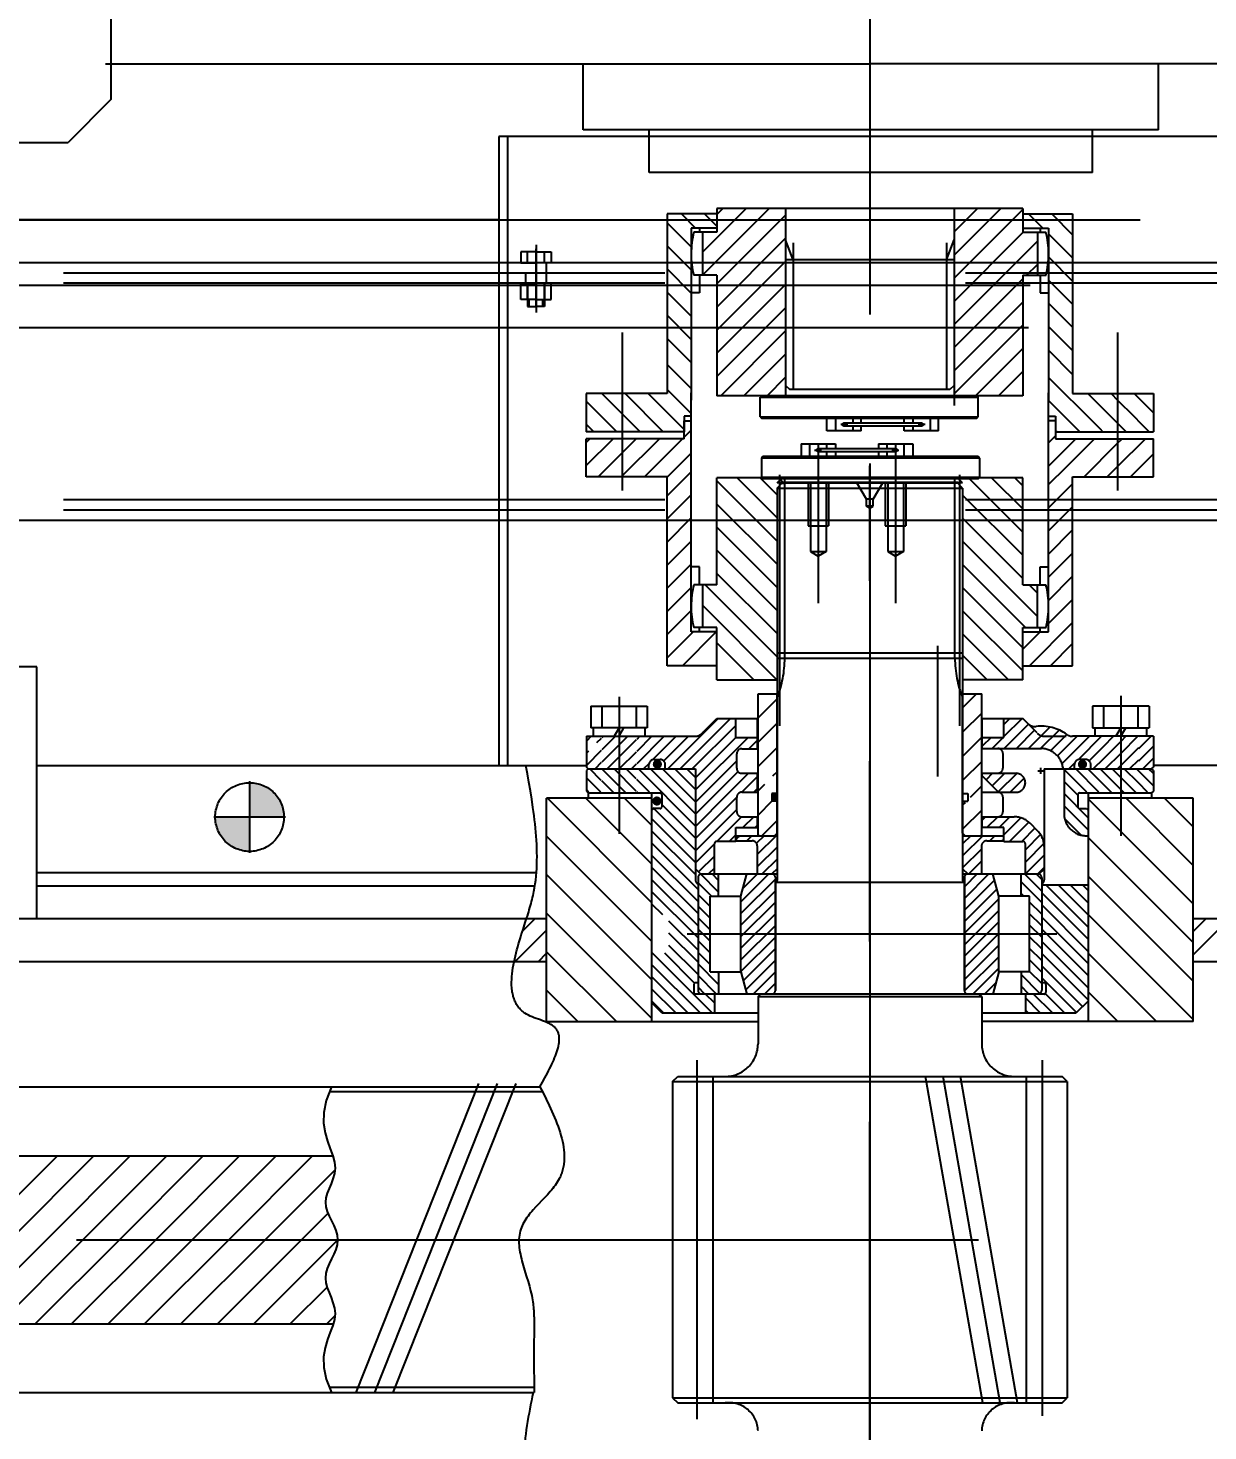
# Model space of a CAD drawing. Header units: millimetres. Extents: x 0 to 29400, y -802 to 20790.
# Drawn here: x 14439 to 15125, y 13450 to 14267 of the extents above; entities that cross this region are included whole.
import ezdxf

# ---------------------------------------------------------------- set-up
doc = ezdxf.new("R2010")
doc.units = ezdxf.units.MM
doc.header["$LTSCALE"] = 700
for name, pattern in [('F', [0.75, 0.5, -0.25]), ('G', [2, 1.25, -0.25, 0.25, -0.25]), ('K', [2.5, 1.25, -0.25, 0.25, -0.25, 0.25, -0.25])]:
    doc.linetypes.add(name, pattern=pattern)
for name, color, linetype in [('01', 7, 'Continuous'), ('02', 1, 'Continuous'), ('04', 2, 'F'), ('05', 4, 'G'), ('07', 6, 'K'), ('08', 1, 'Continuous'), ('11', 3, 'Continuous')]:
    doc.layers.add(name, color=color, linetype=linetype)
doc.styles.get("Standard").update_dxf_attribs({"font": 'isocp', "width": 0.707, "bigfont": 'intecad.shx'})
doc.dimstyles.new('INTE', dxfattribs={"dimscale": 70, "dimtxt": 3.5, "dimasz": 3, "dimexe": 3, "dimexo": 0, "dimgap": 1, "dimtad": 1, "dimdec": 0, "dimdsep": 46, "dimtxsty": 'Standard', "dimcen": 0, "dimclrd": 1, "dimclre": 1, "dimclrt": 3, "dimadec": 0, "dimazin": 0, "dimtfac": 1, "dimtdec": 0, "dimtmove": 0, "dimatfit": 0, "dimfxl": 1, "dimarcsym": 0})

# ---------------------------------------------------------------- blocks, each defined once
blk = doc.blocks.new('WERWER')
at = {"layer": '07', "color": 6, "linetype": 'K'}
for p, q in [((45899.5, 27876.14), (45899.5, 26409.14)), ((45899.5, 26409.14), (45874.5, 26384.14)), ((45708.5, 26384.14), (45874.5, 26384.14))]:
    blk.add_line(p, q, dxfattribs=at)
blk = doc.blocks.new('werwerwer')
at = {"layer": '07', "color": 6, "linetype": 'K'}
for p, q in [((9497.47, 11711.87), (17834.46, 11711.87)), ((9433.47, 11673.87), (18336.47, 11673.87)), ((17307.46, 11648.88), (10678.47, 11648.88)), ((15465.17, 11569.97), (15465.17, 10314.87)), ((15504.47, 11463.87), (15504.47, 11387.87))]:
    blk.add_line(p, q, dxfattribs=at)
at = {"layer": '07'}
blk.add_blockref('WERWER', (-30876.03, -14627.29), dxfattribs=at)
blk = doc.blocks.new('w34')
at = {"layer": '07', "linetype": 'K', "ltscale": 0.6}
for points in [[(13116.12, 36077.71, -1), (13116.12, 36072.33, -1)], [(13363.54, 36077.63, -1), (13363.54, 36072.25, -1)], [(13115.83, 36056.27, -1), (13115.83, 36050.88, -1)], [(13185.78, 36053.42), (13185.78, 36057.92), (13182.78, 36057.92), (13182.78, 36053.42)]]:
    blk.add_hatch(color=6, dxfattribs=at).paths.add_polyline_path(points)
h = blk.add_hatch(color=6, dxfattribs=at)
h.paths.add_polyline_path([(12898.8, 36044.27), (12878.8, 36044.27), (12878.8, 36064.27, -0.414214)])
h.paths.add_polyline_path([(12878.8, 36024.27, -0.414214), (12858.8, 36044.27), (12878.8, 36044.27)])
at = {"layer": '07', "color": 6, "linetype": 'K', "ltscale": 0.6}
for p, q in [((13239.8, 38121.83), (13239.8, 36314.86)), ((12794.95, 36482.55), (13239.8, 36482.55)), ((13072.97, 36444.19), (13072.97, 36482.55)), ((13684.66, 36482.55), (13239.8, 36482.55)), ((13407.8, 36444.19), (13407.8, 36482.55)), ((13023.8, 36440.27), (13023.8, 36074.27)), ((13455.8, 36440.27), (13023.8, 36440.27)), ((13028.8, 36440.27), (13028.8, 36074.27)), ((13407.8, 36444.19), (13072.97, 36444.19)), ((13111.33, 36419.37), (13111.33, 36444.19)), ((13369.44, 36419.37), (13369.44, 36444.19)), ((13369.44, 36419.37), (13111.33, 36419.37)), ((13142.29, 36373), (13167.75, 36398.46)), ((13142.38, 36359.62), (13181.22, 36398.46)), ((13150.78, 36398.46), (13150.78, 36384.58)), ((13150.78, 36394.96), (13154.28, 36398.46)), ((13239.8, 36398.46), (13150.78, 36398.46)), ((13190.78, 36398.46), (13190.78, 36289.46)), ((13328.78, 36398.46), (13239.8, 36398.46)), ((13288.78, 36371.32), (13315.93, 36398.46)), ((13288.78, 36384.79), (13302.46, 36398.46)), ((13288.78, 36398.26), (13288.99, 36398.46)), ((13288.78, 36398.46), (13288.78, 36283.84)), ((13288.78, 36357.85), (13328.78, 36397.85)), ((13328.78, 36398.46), (13328.78, 36384.58)), ((13023.8, 36391.87), (12573.3, 36391.87)), ((13150.78, 36395.31), (13121.78, 36395.31)), ((13121.78, 36395.31), (13121.78, 36290.68)), ((13121.78, 36390.16), (13135.78, 36376.16)), ((13130.1, 36395.31), (13138.39, 36387.02)), ((13143.57, 36395.31), (13150.78, 36388.1)), ((13150.78, 36354.55), (13190.78, 36394.55)), ((13328.78, 36395.31), (13357.78, 36395.31)), ((13332.15, 36395.31), (13340.45, 36387.02)), ((13345.62, 36395.31), (13357.78, 36383.15)), ((13357.78, 36395.31), (13357.78, 36290.69)), ((13150.78, 36387.02), (13135.78, 36387.02)), ((13135.78, 36387.02), (13135.78, 36286.82)), ((13150.78, 36384.58), (13137.37, 36384.58)), ((13140.56, 36387.02), (13140.56, 36384.58)), ((13142.29, 36384.58), (13142.29, 36359.62)), ((13288.78, 36344.38), (13328.98, 36384.58)), ((13328.78, 36387.02), (13343.78, 36387.02)), ((13328.78, 36384.58), (13342.2, 36384.58)), ((13337.28, 36384.58), (13337.28, 36359.62)), ((13339, 36387.02), (13339, 36384.58)), ((13343.78, 36387.02), (13343.78, 36285.47)), ((13343.78, 36383.68), (13357.78, 36369.68)), ((13121.78, 36376.69), (13135.78, 36362.69)), ((13150.78, 36341.08), (13190.78, 36381.08)), ((13195.2, 36368.46), (13190.78, 36380.24)), ((13195.2, 36378.46), (13195.2, 36293)), ((13284.37, 36368.46), (13288.78, 36380.24)), ((13284.37, 36378.46), (13284.37, 36293)), ((13288.78, 36330.91), (13337.28, 36379.4)), ((13023.8, 36366.87), (12611.3, 36366.87)), ((13150.78, 36327.61), (13190.78, 36367.61)), ((13288.78, 36368.46), (13190.78, 36368.46)), ((13330.97, 36359.62), (13337.28, 36365.93)), ((13343.78, 36370.21), (13357.78, 36356.21)), ((13121.78, 36363.22), (13135.78, 36349.22)), ((13150.78, 36359.62), (13137.25, 36359.62)), ((13140.56, 36359.62), (13140.56, 36349.31)), ((13150.78, 36359.62), (13150.78, 36289.46)), ((13288.78, 36317.44), (13328.78, 36357.44)), ((13328.78, 36359.62), (13342.31, 36359.62)), ((13328.78, 36359.62), (13328.78, 36289.46)), ((13339, 36359.62), (13339, 36349.31)), ((13121.78, 36349.75), (13135.78, 36335.75)), ((13140.56, 36349.31), (13135.78, 36349.31)), ((13150.78, 36314.14), (13190.78, 36354.14)), ((13339, 36349.31), (13343.78, 36349.31)), ((13343.78, 36356.74), (13357.78, 36342.74)), ((13150.78, 36300.67), (13190.78, 36340.67)), ((13288.78, 36303.97), (13328.78, 36343.97)), ((13343.78, 36343.27), (13357.78, 36329.27)), ((13121.78, 36336.28), (13135.78, 36322.28)), ((13095.58, 36326.32), (13095.58, 36234.3)), ((13153.05, 36289.46), (13190.78, 36327.2)), ((13288.78, 36290.5), (13328.78, 36330.5)), ((13343.78, 36329.8), (13357.78, 36315.8)), ((13383.99, 36326.32), (13383.99, 36234.3)), ((13121.78, 36322.81), (13135.78, 36308.81)), ((13301.22, 36289.46), (13328.78, 36317.03)), ((13166.52, 36289.46), (13190.78, 36313.73)), ((13343.78, 36315.91), (13357.78, 36301.91)), ((13121.78, 36307.61), (13135.78, 36293.61)), ((13179.99, 36289.46), (13190.78, 36300.26)), ((13314.69, 36289.46), (13328.78, 36303.56)), ((13343.78, 36300.15), (13370.65, 36273.28)), ((13121.78, 36293.15), (13135.78, 36279.15)), ((13190.78, 36295.5), (13193.28, 36293)), ((13286.28, 36293), (13193.28, 36293)), ((13288.78, 36295.5), (13286.28, 36293)), ((13074.66, 36290.68), (13074.66, 36268.48)), ((13121.78, 36290.68), (13074.66, 36290.68)), ((13074.66, 36286.39), (13092.57, 36268.48)), ((13083.84, 36290.68), (13095.58, 36278.95)), ((13097.31, 36290.68), (13119.52, 36268.48)), ((13110.78, 36290.68), (13131.69, 36269.78)), ((13135.78, 36152.1), (13135.78, 36291.07)), ((13328.78, 36289.46), (13150.78, 36289.46)), ((13176.7, 36289.46), (13175.9, 36288.66)), ((13175.9, 36277.26), (13175.9, 36288.66)), ((13175.9, 36288.66), (13302.9, 36288.66)), ((13176.7, 36289.46), (13302.1, 36289.46)), ((13302.1, 36289.46), (13302.9, 36288.66)), ((13302.9, 36277.26), (13302.9, 36288.66)), ((13328.16, 36289.46), (13328.78, 36290.08)), ((13343.78, 36152.1), (13343.78, 36291.07)), ((13343.78, 36286.68), (13357.18, 36273.28)), ((13357.78, 36290.69), (13404.91, 36290.69)), ((13366.72, 36290.69), (13383.49, 36273.91)), ((13380.19, 36290.69), (13383.99, 36286.88)), ((13383.99, 36286.88), (13393.38, 36277.49)), ((13393.66, 36290.69), (13403.27, 36281.07)), ((13404.91, 36290.69), (13404.91, 36268.48)), ((13095.58, 36278.95), (13106.05, 36268.48)), ((13135.78, 36277.54), (13131.69, 36277.54)), ((13131.69, 36277.54), (13131.69, 36268.48)), ((13175.9, 36277.26), (13176.7, 36276.46)), ((13175.9, 36277.26), (13302.9, 36277.26)), ((13176.7, 36276.46), (13302.1, 36276.46)), ((13214.77, 36268.96), (13214.77, 36276.46)), ((13219.78, 36276.46), (13219.78, 36268.96)), ((13229.79, 36276.46), (13229.79, 36273.67)), ((13234.8, 36273.67), (13234.8, 36276.46)), ((13259.77, 36273.67), (13259.77, 36276.46)), ((13264.78, 36276.46), (13264.78, 36273.67)), ((13274.79, 36276.46), (13274.79, 36268.96)), ((13279.8, 36268.96), (13279.8, 36276.46)), ((13302.1, 36276.46), (13302.9, 36277.26)), ((13343.78, 36277.55), (13347.88, 36277.55)), ((13347.88, 36277.55), (13347.88, 36264.46)), ((13393.38, 36277.49), (13397.59, 36273.28)), ((13403.27, 36281.07), (13404.91, 36279.44)), ((13074.66, 36272.92), (13079.1, 36268.48)), ((13131.69, 36268.48), (13074.66, 36268.48)), ((13131.69, 36274.89), (13135.78, 36274.89)), ((13131.69, 36264.46), (13131.69, 36274.89)), ((13131.69, 36265.39), (13135.78, 36269.49)), ((13234.8, 36268.96), (13214.77, 36268.96)), ((13227.04, 36272.71), (13222.98, 36272.71)), ((13224.78, 36273.67), (13269.78, 36273.67)), ((13269.78, 36271.76), (13224.78, 36271.76)), ((13229.79, 36271.76), (13229.79, 36268.96)), ((13234.8, 36268.96), (13234.8, 36271.76)), ((13259.77, 36268.96), (13259.77, 36271.76)), ((13279.8, 36268.96), (13259.77, 36268.96)), ((13264.78, 36271.76), (13264.78, 36268.96)), ((13272.04, 36272.71), (13267.98, 36272.71)), ((13347.88, 36274.89), (13343.78, 36274.89)), ((13347.88, 36269.11), (13348.51, 36268.48)), ((13347.88, 36268.48), (13404.91, 36268.48)), ((13357.18, 36273.28), (13361.98, 36268.48)), ((13370.65, 36273.28), (13373.6, 36270.33)), ((13373.6, 36270.33), (13375.45, 36268.48)), ((13383.99, 36273.41), (13384.12, 36273.28)), ((13384.12, 36273.28), (13388.92, 36268.48)), ((13397.59, 36273.28), (13402.39, 36268.48)), ((13074.66, 36242.25), (13074.66, 36264.46)), ((13074.66, 36262.24), (13076.87, 36264.46)), ((13074.66, 36248.77), (13090.34, 36264.46)), ((13131.69, 36264.46), (13074.66, 36264.46)), ((13095.58, 36256.22), (13103.81, 36264.46)), ((13095.58, 36242.75), (13117.29, 36264.46)), ((13108.55, 36242.25), (13130.76, 36264.46)), ((13199.77, 36261.52), (13219.8, 36261.52)), ((13199.77, 36261.52), (13199.77, 36254.02)), ((13204.78, 36254.02), (13204.78, 36261.52)), ((13209.78, 36261.52), (13209.78, 36168.72)), ((13214.79, 36258.73), (13214.79, 36261.52)), ((13219.8, 36261.52), (13219.8, 36258.73)), ((13244.77, 36261.52), (13244.77, 36258.73)), ((13244.77, 36261.52), (13264.8, 36261.52)), ((13249.78, 36258.73), (13249.78, 36261.52)), ((13254.78, 36261.52), (13254.78, 36168.72)), ((13259.79, 36254.02), (13259.79, 36261.52)), ((13264.8, 36261.52), (13264.8, 36254.02)), ((13343.78, 36152.1), (13343.78, 36266.61)), ((13343.78, 36261.96), (13347.88, 36266.06)), ((13343.78, 36248.49), (13359.75, 36264.46)), ((13347.88, 36264.46), (13404.91, 36264.46)), ((13354.21, 36248.16), (13370.51, 36264.46)), ((13364.49, 36242.25), (13383.99, 36261.76)), ((13383.99, 36261.76), (13386.69, 36264.46)), ((13383.99, 36248.29), (13400.16, 36264.46)), ((13404.91, 36242.25), (13404.91, 36264.46)), ((13081.61, 36242.25), (13095.58, 36256.22)), ((13121.78, 36242.02), (13135.78, 36256.02)), ((13177.47, 36254.02), (13176.67, 36253.22)), ((13176.67, 36253.22), (13176.67, 36241.82)), ((13303.67, 36253.22), (13176.67, 36253.22)), ((13302.87, 36254.02), (13177.47, 36254.02)), ((13207.52, 36257.77), (13211.59, 36257.77)), ((13209.78, 36258.73), (13254.78, 36258.73)), ((13254.78, 36256.82), (13209.78, 36256.82)), ((13214.79, 36254.02), (13214.79, 36256.82)), ((13219.8, 36256.82), (13219.8, 36254.02)), ((13244.77, 36256.82), (13244.77, 36254.02)), ((13249.78, 36254.02), (13249.78, 36256.82)), ((13252.52, 36257.77), (13256.59, 36257.77)), ((13303.67, 36253.22), (13302.87, 36254.02)), ((13303.67, 36253.22), (13303.67, 36241.82)), ((13391.43, 36242.25), (13404.91, 36255.73)), ((13095.08, 36242.25), (13095.58, 36242.75)), ((13121.78, 36231.26), (13135.78, 36245.26)), ((13187.4, 36097.33), (13187.4, 36243.44)), ((13239.78, 35341.8), (13239.78, 36248.62)), ((13292.17, 36097.33), (13292.17, 36243.44)), ((13343.78, 36237.73), (13354.21, 36248.16)), ((13377.96, 36242.25), (13383.99, 36248.29)), ((13121.78, 36242.25), (13074.66, 36242.25)), ((13121.78, 36132.35), (13121.78, 36242.25)), ((13150.78, 36179.5), (13150.78, 36241.72)), ((13328.78, 36241.72), (13150.78, 36241.72)), ((13150.78, 36239.92), (13185.83, 36204.87)), ((13162.46, 36241.72), (13185.83, 36218.34)), ((13175.93, 36241.72), (13185.83, 36231.82)), ((13177.47, 36241.02), (13176.67, 36241.82)), ((13303.67, 36241.82), (13176.67, 36241.82)), ((13302.87, 36241.02), (13177.47, 36241.02)), ((13185.81, 36238.72), (13188.81, 36241.72)), ((13185.81, 36238.72), (13188.81, 36241.72)), ((13185.81, 36235.72), (13188.81, 36238.72)), ((13293.76, 36238.72), (13185.81, 36238.72)), ((13185.81, 36235.72), (13293.76, 36235.72)), ((13185.81, 36235.72), (13185.81, 36007.27)), ((13187.33, 36241.02), (13189.33, 36239.02)), ((13188.81, 36238.72), (13290.76, 36238.72)), ((13189.33, 36237.92), (13189.33, 36239.02)), ((13291.02, 36239.02), (13189.33, 36239.02)), ((13190.25, 36139.72), (13190.25, 36241.72)), ((13190.25, 36136.72), (13190.25, 36238.72)), ((13203.78, 36238.72), (13203.78, 36213.72)), ((13205.28, 36238.72), (13205.28, 36198.72)), ((13214.28, 36238.72), (13214.28, 36198.72)), ((13215.78, 36238.72), (13215.78, 36213.72)), ((13237.78, 36229.2), (13232.28, 36238.72)), ((13241.78, 36229.2), (13247.28, 36238.72)), ((13248.78, 36238.72), (13248.78, 36213.72)), ((13250.28, 36238.72), (13250.28, 36198.72)), ((13259.28, 36238.72), (13259.28, 36198.72)), ((13260.78, 36238.72), (13260.78, 36213.72)), ((13289.31, 36139.72), (13289.31, 36241.72)), ((13289.31, 36136.72), (13289.31, 36238.72)), ((13290.24, 36240.92), (13290.24, 36242.02)), ((13293.76, 36238.72), (13290.76, 36241.72)), ((13293.76, 36235.72), (13290.76, 36238.72)), ((13293.76, 36235.72), (13290.76, 36238.72)), ((13293.76, 36235.72), (13293.76, 36007.27)), ((13297.16, 36241.72), (13328.78, 36210.1)), ((13302.87, 36241.02), (13303.67, 36241.82)), ((13310.63, 36241.72), (13328.78, 36223.57)), ((13324.1, 36241.72), (13328.78, 36237.04)), ((13328.78, 36179.5), (13328.78, 36241.72)), ((13343.78, 36224.26), (13357.78, 36238.26)), ((13357.78, 36242.25), (13404.91, 36242.25)), ((13357.78, 36132.35), (13357.78, 36242.25)), ((13404.9, 36242.25), (13404.91, 36242.26)), ((13121.78, 36217.79), (13135.78, 36231.79)), ((13150.78, 36226.45), (13185.83, 36191.4)), ((13237.78, 36225.2), (13237.78, 36229.2)), ((13241.78, 36229.2), (13237.78, 36229.2)), ((13241.78, 36225.2), (13241.78, 36229.2)), ((13293.73, 36231.68), (13328.78, 36196.63)), ((13121.78, 36204.32), (13135.78, 36218.32)), ((13241.78, 36225.2), (13237.78, 36225.2)), ((13239.78, 36224.04), (13237.78, 36225.2)), ((13239.78, 36224.04), (13241.78, 36225.2)), ((13293.73, 36218.21), (13328.78, 36183.16)), ((13343.78, 36210.79), (13357.78, 36224.79)), ((13150.78, 36212.98), (13185.83, 36177.93)), ((13203.78, 36213.72), (13215.78, 36213.72)), ((13248.78, 36213.72), (13260.78, 36213.72)), ((13343.78, 36197.32), (13357.78, 36211.32)), ((13121.78, 36190.85), (13135.78, 36204.85)), ((13293.73, 36204.74), (13337.21, 36161.26)), ((13150.78, 36199.51), (13185.83, 36164.46)), ((13205.28, 36198.72), (13214.28, 36198.72)), ((13205.28, 36198.72), (13209.78, 36196.12)), ((13214.28, 36198.72), (13209.78, 36196.12)), ((13250.28, 36198.72), (13254.78, 36196.12)), ((13250.28, 36198.72), (13259.28, 36198.72)), ((13259.28, 36198.72), (13254.78, 36196.12)), ((13343.78, 36183.85), (13357.78, 36197.85)), ((13121.78, 36177.38), (13135.78, 36191.38)), ((13140.56, 36189.81), (13135.78, 36189.81)), ((13140.56, 36179.5), (13140.56, 36189.81)), ((13150.78, 36186.04), (13185.83, 36150.99)), ((13293.73, 36191.27), (13330.46, 36154.54)), ((13339, 36189.81), (13343.78, 36189.81)), ((13339, 36179.5), (13339, 36189.81)), ((13121.78, 36163.91), (13135.78, 36177.91)), ((13150.78, 36179.5), (13137.37, 36179.5)), ((13142.36, 36179.5), (13142.36, 36154.54)), ((13143.86, 36179.5), (13185.81, 36137.55)), ((13293.73, 36177.8), (13328.78, 36142.75)), ((13328.78, 36179.5), (13342.2, 36179.5)), ((13332.44, 36179.5), (13337.21, 36174.73)), ((13337.21, 36179.5), (13337.21, 36154.54)), ((13343.78, 36170.38), (13357.78, 36184.38)), ((13343.78, 36156.91), (13357.78, 36170.91)), ((13121.78, 36150.44), (13135.78, 36164.44)), ((13142.36, 36167.53), (13185.69, 36124.2)), ((13293.73, 36164.33), (13328.78, 36129.28)), ((13150.78, 36154.54), (13137.25, 36154.54)), ((13140.56, 36152.1), (13140.56, 36154.54)), ((13150.78, 36124.2), (13150.78, 36154.54)), ((13328.78, 36154.54), (13342.31, 36154.54)), ((13328.78, 36124.2), (13328.78, 36154.54)), ((13332.69, 36132.35), (13357.78, 36157.44)), ((13339, 36152.1), (13339, 36154.54)), ((13121.78, 36136.97), (13136.92, 36152.1)), ((13130.64, 36132.35), (13150.39, 36152.1)), ((13150.78, 36152.1), (13135.78, 36152.1)), ((13150.78, 36145.63), (13172.22, 36124.2)), ((13293.73, 36150.86), (13320.39, 36124.2)), ((13328.78, 36152.1), (13343.78, 36152.1)), ((13328.78, 36141.91), (13338.97, 36152.1)), ((13344.96, 36132.35), (13357.78, 36145.17)), ((13293.76, 36139.72), (13185.81, 36139.72)), ((13185.81, 36136.72), (13293.76, 36136.72)), ((13293.73, 36138.46), (13308, 36124.2)), ((12754.9, 36131.67), (12661.4, 36131.67)), ((12754.9, 35985.27), (12754.9, 36131.67)), ((13150.78, 36132.35), (13121.78, 36132.35)), ((13328.78, 36132.35), (13357.78, 36132.35)), ((13150.78, 36124.2), (13185.81, 36124.2)), ((13328.78, 36124.2), (13293.76, 36124.2)), ((13093.78, 36114.22), (13093.78, 36034.43)), ((13174.71, 36116.02), (13185.81, 36116.02)), ((13174.71, 36033.92), (13174.71, 36116.02)), ((13185.78, 36113.01), (13174.71, 36101.94)), ((13185.78, 36106.42), (13185.78, 36116.02)), ((13293.76, 36116.02), (13304.86, 36116.02)), ((13301.93, 36116.02), (13293.78, 36107.88)), ((13293.78, 36034.92), (13293.78, 36116.02)), ((13304.86, 36033.92), (13304.86, 36116.02)), ((13385.78, 36114.88), (13385.78, 36033.27)), ((13077.31, 36108.77), (13077.31, 36096.27)), ((13077.31, 36108.77), (13110.26, 36108.77)), ((13083.78, 36108.77), (13083.78, 36096.27)), ((13103.78, 36108.77), (13103.78, 36096.27)), ((13110.26, 36108.77), (13110.26, 36096.27)), ((13185.78, 36034.92), (13185.78, 36106.42)), ((13304.86, 36104.81), (13293.78, 36093.73)), ((13369.31, 36108.77), (13369.31, 36096.27)), ((13402.26, 36108.77), (13369.31, 36108.77)), ((13375.78, 36108.77), (13375.78, 36096.27)), ((13395.78, 36108.77), (13395.78, 36096.27)), ((13402.26, 36108.77), (13402.26, 36096.27)), ((13110.26, 36096.27), (13077.31, 36096.27)), ((13078.68, 36096.27), (13078.68, 36091.27)), ((13093.78, 36096.27), (13090.9, 36091.27)), ((13093.78, 36091.27), (13096.67, 36096.27)), ((13108.88, 36096.27), (13108.88, 36091.27)), ((13151.59, 36101.61), (13122.25, 36072.27)), ((13158.44, 36101.39), (13129.32, 36072.27)), ((13161.73, 36097.61), (13136.39, 36072.27)), ((13142.8, 36093.63), (13150.78, 36101.61)), ((13150.78, 36101.61), (13174.71, 36101.61)), ((13161.73, 36090.61), (13161.73, 36101.61)), ((13174.43, 36084.02), (13174.43, 36101.61)), ((13185.78, 36098.87), (13174.71, 36087.8)), ((13304.86, 36101.61), (13328.78, 36101.61)), ((13305.14, 36084.15), (13305.14, 36101.61)), ((13321.3, 36101.61), (13317.84, 36098.15)), ((13328.37, 36101.61), (13317.84, 36091.08)), ((13317.84, 36090.61), (13317.84, 36101.61)), ((13332.11, 36098.28), (13317.97, 36084.15)), ((13331.69, 36098.71), (13328.78, 36101.61)), ((13337.21, 36093.18), (13331.69, 36098.71)), ((13344.58, 36096.61), (13332.12, 36084.15)), ((13369.31, 36096.27), (13402.26, 36096.27)), ((13370.68, 36096.27), (13370.68, 36091.27)), ((13385.78, 36096.27), (13382.9, 36091.27)), ((13385.78, 36091.27), (13388.67, 36096.27)), ((13400.88, 36096.27), (13400.88, 36091.27)), ((13077.61, 36091.27), (13074.78, 36088.44)), ((13074.78, 36091.27), (13074.78, 36073.27)), ((13074.78, 36091.27), (13137.87, 36091.27)), ((13083.48, 36090.07), (13080.77, 36087.36)), ((13084.68, 36091.27), (13083.78, 36090.37)), ((13091.75, 36091.27), (13083.78, 36083.3)), ((13098.83, 36091.27), (13083.78, 36076.23)), ((13103.78, 36089.16), (13086.9, 36072.27)), ((13105.9, 36091.27), (13104.08, 36089.46)), ((13112.97, 36091.27), (13104.08, 36082.39)), ((13120.04, 36091.27), (13104.08, 36075.32)), ((13127.11, 36091.27), (13113.54, 36077.7)), ((13134.18, 36091.27), (13119.82, 36076.91)), ((13161.8, 36090.61), (13138.28, 36067.09)), ((13168.87, 36090.61), (13138.28, 36060.02)), ((13161.73, 36090.61), (13174.43, 36090.61)), ((13174.43, 36089.09), (13169.35, 36084.02)), ((13304.86, 36090.67), (13293.78, 36079.59)), ((13310.29, 36090.61), (13305.14, 36085.45)), ((13305.14, 36090.61), (13317.84, 36090.61)), ((13317.36, 36090.61), (13310.9, 36084.15)), ((13335.65, 36094.75), (13325.05, 36084.15)), ((13349.93, 36094.89), (13339.19, 36084.15)), ((13341.7, 36091.27), (13354.08, 36091.27)), ((13354.43, 36092.32), (13344.97, 36082.86)), ((13360.45, 36091.27), (13349.01, 36079.83)), ((13367.53, 36091.27), (13351.63, 36075.37)), ((13404.78, 36091.27), (13357.81, 36091.27)), ((13374.6, 36091.27), (13360.96, 36077.64)), ((13381.67, 36091.27), (13375.48, 36085.09)), ((13385.78, 36088.32), (13375.48, 36078.02)), ((13388.74, 36091.27), (13385.78, 36088.32)), ((13395.81, 36091.27), (13385.78, 36081.25)), ((13396.39, 36091.27), (13396.08, 36090.97)), ((13403.46, 36091.27), (13396.08, 36083.9)), ((13404.78, 36091.27), (13404.78, 36073.27)), ((13083.48, 36083), (13074.78, 36074.3)), ((13076.03, 36082.62), (13074.78, 36081.37)), ((13103.78, 36082.09), (13093.97, 36072.27)), ((13162.28, 36072.72), (13162.28, 36081.02)), ((13165.28, 36084.02), (13174.71, 36084.02)), ((13185.78, 36084.73), (13174.71, 36073.65)), ((13304.86, 36084.15), (13339.7, 36084.15)), ((13317.28, 36072.86), (13317.28, 36081.15)), ((13375.48, 36085.09), (13367.39, 36076.99)), ((13385.78, 36081.25), (13376.81, 36072.27)), ((13396.08, 36084.47), (13385.78, 36074.17)), ((13404.78, 36085.53), (13396.08, 36076.83)), ((12754.9, 36074.27), (13039.64, 36074.27)), ((13028.8, 36074.27), (13074.77, 36074.27)), ((13075.78, 36072.27), (13074.78, 36073.27)), ((13075.78, 36072.27), (13074.78, 36071.27)), ((13074.78, 36071.27), (13074.78, 36059.27)), ((13075.78, 36072.27), (13083.78, 36072.27)), ((13083.48, 36065.55), (13076.77, 36072.27)), ((13083.48, 36075.93), (13079.83, 36072.27)), ((13083.78, 36072.27), (13138.28, 36072.27)), ((13097.84, 36058.27), (13083.84, 36072.27)), ((13103.78, 36059.4), (13090.91, 36072.27)), ((13103.78, 36066.47), (13097.98, 36072.27)), ((13103.78, 36075.02), (13101.04, 36072.27)), ((13138.28, 36039.04), (13105.05, 36072.27)), ((13111.27, 36075.43), (13108.11, 36072.27)), ((13111.2, 36072.27), (13111.2, 36074.77)), ((13138.28, 36046.11), (13112.12, 36072.27)), ((13114.2, 36077.77), (13117.72, 36077.77)), ((13138.28, 36053.18), (13119.19, 36072.27)), ((13120.72, 36072.27), (13120.72, 36074.77)), ((13138.28, 36060.25), (13126.26, 36072.27)), ((13138.28, 36067.32), (13133.33, 36072.27)), ((13162.28, 36076.95), (13138.28, 36052.95)), ((13138.28, 36072.27), (13138.28, 36007.77)), ((13304.86, 36076.52), (13293.78, 36065.45)), ((13339.33, 36069.38), (13339.33, 36072.92)), ((13341.28, 36072.27), (13341.28, 36007.77)), ((13341.28, 36072.27), (13385.78, 36072.27)), ((13352.78, 36072.27), (13352.78, 36046.37)), ((13366.04, 36058.77), (13352.78, 36072.03)), ((13358.98, 36075.65), (13355.6, 36072.27)), ((13358.85, 36072.27), (13358.85, 36074.77)), ((13373.11, 36058.77), (13359.61, 36072.27)), ((13365.37, 36077.77), (13361.85, 36077.77)), ((13375.48, 36063.47), (13366.68, 36072.27)), ((13368.37, 36072.27), (13368.37, 36074.77)), ((13375.48, 36078.02), (13369.74, 36072.27)), ((13375.48, 36070.54), (13373.75, 36072.27)), ((13385.78, 36067.31), (13380.82, 36072.27)), ((13385.78, 36074.17), (13383.88, 36072.27)), ((13385.78, 36072.27), (13403.78, 36072.27)), ((13396.08, 36064.08), (13387.89, 36072.27)), ((13396.08, 36077.4), (13390.95, 36072.27)), ((13396.08, 36071.15), (13394.96, 36072.27)), ((13404.78, 36078.46), (13398.6, 36072.27)), ((13404.78, 36069.52), (13402.03, 36072.27)), ((13403.78, 36072.27), (13404.78, 36073.27)), ((13404.78, 36071.27), (13403.78, 36072.27)), ((13455.8, 36074.27), (13404.78, 36074.27)), ((13404.78, 36071.27), (13404.78, 36059.27)), ((12878.8, 36065.1), (12878.8, 36023.44)), ((13083.19, 36058.77), (13074.78, 36067.18)), ((13090.77, 36058.27), (13083.78, 36065.25)), ((13111.48, 36058.77), (13104.08, 36066.17)), ((13163.08, 36070.68), (13145.84, 36053.43)), ((13169.2, 36069.72), (13156.63, 36057.15)), ((13165.28, 36069.72), (13174.43, 36069.72)), ((13174.43, 36067.88), (13167.42, 36060.87)), ((13174.43, 36058.72), (13174.43, 36069.72)), ((13178.43, 36063.23), (13174.71, 36059.51)), ((13185.78, 36070.59), (13183.17, 36067.97)), ((13304.86, 36069.72), (13324.78, 36069.72)), ((13305.14, 36068.22), (13305.14, 36069.72)), ((13305.14, 36068.22), (13314.64, 36058.72)), ((13311.2, 36069.72), (13307.42, 36065.94)), ((13318.27, 36069.72), (13310.95, 36062.41)), ((13325.31, 36069.69), (13314.49, 36058.87)), ((13329.59, 36066.9), (13321.41, 36058.72)), ((13330.28, 36064.22), (13330.28, 36064.22)), ((13337.56, 36071.15), (13341.1, 36071.15)), ((13360.78, 36056.96), (13352.78, 36064.96)), ((13385.78, 36060.24), (13375.48, 36070.54)), ((13380.68, 36058.27), (13375.48, 36063.47)), ((13394.82, 36058.27), (13385.78, 36067.31)), ((13404.78, 36062.45), (13396.08, 36071.15)), ((13401.39, 36058.77), (13396.08, 36064.08)), ((13051.64, 35925.21), (13051.64, 36055.21)), ((13112.78, 36055.21), (13051.64, 36055.21)), ((13112.78, 35994.54), (13052.11, 36055.21)), ((13112.78, 36016.99), (13074.56, 36055.21)), ((13076.12, 36058.77), (13074.78, 36060.11)), ((13074.78, 36059.27), (13075.78, 36058.27)), ((13075.78, 36058.27), (13075.78, 36055.21)), ((13075.78, 36058.27), (13117.78, 36058.27)), ((13112.78, 36039.44), (13097.01, 36055.21)), ((13104.41, 36058.77), (13104.08, 36059.1)), ((13112.78, 36058.27), (13112.78, 35925.21)), ((13118.78, 36057.27), (13118.78, 36050.27)), ((13156.63, 36057.15), (13138.28, 36038.81)), ((13162.28, 36055.74), (13138.28, 36031.74)), ((13162.28, 36047.42), (13162.28, 36055.72)), ((13167.42, 36060.87), (13165.27, 36058.72)), ((13165.28, 36058.72), (13174.43, 36058.72)), ((13174.43, 36060.81), (13172.34, 36058.72)), ((13185.78, 36057.92), (13182.78, 36057.92)), ((13182.78, 36057.92), (13182.78, 36053.42)), ((13293.78, 36057.92), (13296.78, 36057.92)), ((13296.78, 36057.92), (13296.78, 36053.42)), ((13304.86, 36062.38), (13298.12, 36055.64)), ((13304.86, 36058.72), (13324.78, 36058.72)), ((13317.28, 36047.46), (13317.28, 36055.75)), ((13366.78, 36043.88), (13352.78, 36057.88)), ((13360.78, 36057.27), (13360.78, 36050.27)), ((13361.78, 36058.27), (13403.78, 36058.27)), ((13366.78, 36058.27), (13366.78, 35925.21)), ((13427.93, 36055.21), (13366.78, 36055.21)), ((13387.75, 36058.27), (13385.78, 36060.24)), ((13427.93, 36016.15), (13388.87, 36055.21)), ((13404.78, 36059.27), (13403.78, 36058.27)), ((13403.78, 36058.27), (13403.78, 36055.21)), ((13427.93, 36038.6), (13411.32, 36055.21)), ((13427.93, 35925.21), (13427.93, 36055.21)), ((13113.78, 36049.27), (13112.78, 36048.27)), ((13138.28, 36024.9), (13113.6, 36049.58)), ((13117.78, 36049.27), (13113.78, 36049.27)), ((13138.28, 36031.97), (13118.78, 36051.47)), ((13145.84, 36053.43), (13138.28, 36045.88)), ((13162.28, 36048.66), (13138.28, 36024.66)), ((13182.78, 36053.44), (13174.71, 36045.37)), ((13185.81, 36053.42), (13182.78, 36053.42)), ((13293.76, 36053.42), (13296.78, 36053.42)), ((13295.2, 36052.73), (13293.78, 36051.31)), ((13304.86, 36048.24), (13293.78, 36037.17)), ((13366.78, 36036.81), (13352.78, 36050.81)), ((13361.78, 36049.27), (13365.78, 36049.27)), ((13365.78, 36049.27), (13366.78, 36048.27)), ((13427.93, 35993.7), (13366.78, 36054.84)), ((12899.64, 36044.27), (12857.97, 36044.27)), ((13138.28, 36017.83), (13112.78, 36043.33)), ((13165.11, 36044.43), (13150.81, 36030.12)), ((13165.28, 36044.42), (13174.71, 36044.42)), ((13172.18, 36044.42), (13165.88, 36038.12)), ((13174.43, 36039.6), (13172.95, 36038.12)), ((13174.43, 36038.12), (13174.43, 36044.42)), ((13185.78, 36042.3), (13176.9, 36033.42)), ((13304.86, 36044.42), (13323.8, 36044.42)), ((13305.14, 36038.11), (13305.14, 36044.46)), ((13307.11, 36044.42), (13305.14, 36042.45)), ((13314.18, 36044.42), (13307.88, 36038.12)), ((13321.25, 36044.42), (13314.95, 36038.12)), ((13327.72, 36043.82), (13317.84, 36033.94)), ((13332.26, 36041.29), (13321.1, 36030.12)), ((13337.52, 36036.08), (13332.99, 36040.61)), ((13362.81, 36033.72), (13353.13, 36043.4)), ((13112.78, 35972.08), (13051.64, 36033.23)), ((13138.28, 36010.75), (13112.78, 36036.25)), ((13161.73, 36033.97), (13157.88, 36030.12)), ((13161.73, 36030.12), (13161.73, 36038.12)), ((13161.73, 36038.12), (13174.71, 36038.12)), ((13164.11, 36033.42), (13162.03, 36031.35)), ((13162.03, 36033.42), (13162.03, 36030.42)), ((13162.03, 36033.42), (13185.81, 36033.42)), ((13162.03, 36030.42), (13171.28, 36030.42)), ((13171.18, 36033.42), (13168.18, 36030.42)), ((13178.25, 36033.42), (13173.83, 36029)), ((13185.32, 36033.42), (13174.28, 36022.38)), ((13175.21, 36033.42), (13174.71, 36033.92)), ((13184.28, 36033.42), (13185.78, 36034.92)), ((13185.78, 36033.42), (13185.78, 36014.12)), ((13293.76, 36033.42), (13317.53, 36033.42)), ((13295.28, 36033.42), (13293.78, 36034.92)), ((13298.46, 36033.42), (13293.78, 36028.75)), ((13305.53, 36033.42), (13293.78, 36021.68)), ((13293.78, 36033.42), (13293.78, 36014.12)), ((13304.86, 36034.1), (13304.18, 36033.42)), ((13304.86, 36033.92), (13304.36, 36033.42)), ((13317.84, 36038.12), (13304.86, 36038.12)), ((13307.78, 36030.42), (13317.53, 36030.42)), ((13312.6, 36033.42), (13309.6, 36030.42)), ((13317.53, 36031.28), (13316.67, 36030.42)), ((13317.53, 36033.42), (13317.53, 36030.42)), ((13317.84, 36030.17), (13317.84, 36038.11)), ((13335.82, 36037.78), (13328.17, 36030.12)), ((13339.18, 36034.06), (13330.28, 36025.17)), ((13365.78, 36033.37), (13366.78, 36033.37)), ((13427.93, 35971.25), (13366.78, 36032.39)), ((13139.78, 36002.18), (13112.78, 36029.18)), ((13149.28, 36028.59), (13138.28, 36017.59)), ((13149.28, 36011.12), (13149.28, 36028.62)), ((13161.73, 36030.12), (13150.78, 36030.12)), ((13174.28, 36027.42), (13174.28, 36011.62)), ((13185.78, 36026.81), (13174.28, 36015.31)), ((13304.78, 36025.61), (13293.78, 36014.61)), ((13304.78, 36027.42), (13304.78, 36011.62)), ((13317.84, 36030.12), (13328.78, 36030.12)), ((13341.16, 36028.98), (13330.28, 36018.1)), ((13330.28, 36011.12), (13330.28, 36028.62)), ((13139.78, 35995.11), (13112.78, 36022.11)), ((13139.78, 35988.04), (13112.78, 36015.04)), ((13141.23, 36011.12), (13138.23, 36014.12)), ((13149.28, 36021.52), (13140.06, 36012.3)), ((13149.28, 36014.45), (13145.95, 36011.12)), ((13185.78, 36019.74), (13177.16, 36011.12)), ((13185.78, 36014.12), (13182.78, 36011.12)), ((13293.78, 36014.12), (13296.78, 36011.12)), ((13304.78, 36018.53), (13297.37, 36011.12)), ((13341.28, 36022.03), (13330.38, 36011.12)), ((13341.28, 36014.96), (13337.45, 36011.12)), ((13338.33, 36011.12), (13341.33, 36014.12)), ((13045.86, 36011.77), (12754.9, 36011.77)), ((13112.78, 35949.63), (13051.64, 36010.78)), ((13139.78, 35980.97), (13112.78, 36007.97)), ((13139.78, 36009.02), (13139.78, 35943.37)), ((13147.56, 35998.12), (13139.78, 36005.9)), ((13141.23, 36011.12), (13185.81, 36011.12)), ((13151.78, 36000.64), (13141.36, 36011.06)), ((13151.78, 36007.37), (13148.03, 36011.12)), ((13151.78, 35998.12), (13151.78, 36011.12)), ((13181.05, 36011.12), (13164.78, 35994.86)), ((13164.78, 35998.12), (13168.27, 36011.12)), ((13184.78, 36008.12), (13164.78, 35988.12)), ((13174.32, 36011.12), (13166.05, 36002.86)), ((13174.78, 36011.12), (13174.28, 36011.62)), ((13184.75, 36006.27), (13294.81, 36006.27)), ((13184.78, 36009.02), (13184.78, 35943.37)), ((13184.78, 35943.27), (13184.78, 36007.95)), ((13293.76, 36011.12), (13338.33, 36011.12)), ((13302.28, 36011.12), (13294.78, 36003.62)), ((13309.02, 36011.12), (13294.78, 35996.89)), ((13294.78, 36009.02), (13294.78, 35943.37)), ((13294.78, 35943.27), (13294.78, 36007.95)), ((13312.24, 36007.61), (13294.78, 35990.15)), ((13304.28, 36011.12), (13304.78, 36011.62)), ((13314.78, 35998.12), (13311.3, 36011.12)), ((13327.78, 35998.12), (13327.78, 36011.12)), ((13339.78, 35994.49), (13327.78, 36006.49)), ((13339.78, 36001.22), (13329.88, 36011.12)), ((13339.78, 36007.96), (13336.62, 36011.12)), ((13339.78, 36009.02), (13339.78, 35943.37)), ((13427.93, 35948.8), (13366.78, 36009.94)), ((13044.86, 36004.07), (12754.9, 36004.07)), ((13139.78, 35973.9), (13112.78, 36000.9)), ((13139.78, 36005.17), (13139.78, 35947.77)), ((13146.78, 35992.17), (13139.78, 35999.17)), ((13146.78, 35998.12), (13164.78, 35998.12)), ((13146.78, 35954.27), (13146.78, 35998.12)), ((13184.78, 36001.38), (13164.78, 35981.38)), ((13164.78, 35954.27), (13164.78, 35998.12)), ((13313.66, 36002.3), (13294.78, 35983.42)), ((13332.78, 35998.12), (13314.78, 35998.12)), ((13314.78, 35954.27), (13314.78, 35998.12)), ((13329.41, 35998.12), (13327.78, 35999.75)), ((13332.78, 35954.27), (13332.78, 35998.12)), ((13339.78, 36004.77), (13339.78, 35947.77)), ((13339.78, 36004.77), (13366.78, 36004.77)), ((13366.78, 35973.17), (13339.78, 36000.17)), ((13366.78, 35980.24), (13342.26, 36004.77)), ((13366.78, 35987.32), (13349.33, 36004.77)), ((13366.78, 35994.39), (13356.4, 36004.77)), ((13366.78, 36001.46), (13363.47, 36004.77)), ((13119.24, 35987.37), (13112.78, 35993.83)), ((13146.78, 35985.43), (13139.78, 35992.43)), ((13184.78, 35994.65), (13164.78, 35974.65)), ((13314.78, 35996.68), (13294.78, 35976.68)), ((13314.78, 35989.95), (13294.78, 35969.95)), ((13339.78, 35987.75), (13332.78, 35994.75)), ((13366.78, 35966.1), (13339.78, 35993.1)), ((12624.89, 35985.27), (13051.64, 35985.27)), ((13037.6, 35977.94), (13044.94, 35985.27)), ((13112.78, 35927.18), (13051.64, 35988.33)), ((13139.78, 35966.83), (13122.86, 35983.75)), ((13146.78, 35978.7), (13139.78, 35985.7)), ((13184.78, 35987.91), (13164.78, 35967.91)), ((13314.78, 35983.21), (13294.78, 35963.21)), ((13339.78, 35981.02), (13332.78, 35988.02)), ((13366.78, 35959.03), (13339.78, 35986.03)), ((13427.93, 35926.35), (13366.78, 35987.49)), ((13427.93, 35985.27), (13634.4, 35985.27)), ((13427.93, 35964.15), (13449.05, 35985.27)), ((13427.93, 35977.62), (13435.58, 35985.27)), ((13033.41, 35960.27), (13051.64, 35978.5)), ((13139.78, 35959.76), (13122.86, 35976.68)), ((13133.52, 35976.2), (13348.61, 35976.2)), ((13146.78, 35971.96), (13139.78, 35978.96)), ((13184.78, 35981.18), (13164.78, 35961.18)), ((13184.78, 35974.44), (13164.78, 35954.44)), ((13314.78, 35976.48), (13294.78, 35956.48)), ((13339.78, 35974.28), (13332.78, 35981.28)), ((13339.78, 35967.55), (13332.78, 35974.55)), ((13366.78, 35951.96), (13339.78, 35978.96)), ((13092.31, 35925.21), (13051.64, 35965.87)), ((13139.78, 35952.69), (13122.86, 35969.6)), ((13146.78, 35965.23), (13139.78, 35972.23)), ((13146.78, 35958.49), (13139.78, 35965.49)), ((13184.78, 35967.71), (13166.17, 35949.1)), ((13314.78, 35969.74), (13294.78, 35949.74)), ((13339.78, 35960.81), (13332.78, 35967.81)), ((13366.78, 35944.89), (13339.78, 35971.89)), ((12641.92, 35960.27), (13051.64, 35960.27)), ((13046.88, 35960.27), (13051.64, 35965.03)), ((13140.98, 35930.27), (13112.78, 35958.47)), ((13148.05, 35930.27), (13113.3, 35965.03)), ((13137.77, 35947.63), (13120.37, 35965.03)), ((13151.78, 35946.76), (13139.78, 35958.76)), ((13184.78, 35960.97), (13167.59, 35943.78)), ((13314.78, 35963), (13294.81, 35943.03)), ((13339.78, 35954.08), (13332.78, 35961.08)), ((13366.78, 35937.82), (13339.78, 35964.82)), ((13363.57, 35933.96), (13339.78, 35957.75)), ((13406.62, 35925.21), (13366.78, 35965.04)), ((13427.93, 35960.27), (13634.4, 35960.27)), ((13133.91, 35930.27), (13112.78, 35951.4)), ((13150.53, 35941.27), (13139.78, 35952.02)), ((13146.78, 35954.27), (13164.78, 35954.27)), ((13151.78, 35953.49), (13151, 35954.27)), ((13151.78, 35954.27), (13151.78, 35941.27)), ((13164.78, 35954.27), (13168.27, 35941.27)), ((13184.78, 35954.24), (13171.82, 35941.27)), ((13314.78, 35956.27), (13299.79, 35941.27)), ((13314.78, 35954.27), (13311.3, 35941.27)), ((13332.78, 35954.27), (13314.78, 35954.27)), ((13327.78, 35954.27), (13327.78, 35941.27)), ((13338.8, 35941.59), (13327.78, 35952.61)), ((13339.78, 35947.34), (13332.78, 35954.34)), ((13360.03, 35930.42), (13339.78, 35950.68)), ((13069.86, 35925.21), (13051.64, 35943.42)), ((13126.84, 35930.27), (13112.78, 35944.33)), ((13137.28, 35946.77), (13137.28, 35942.27)), ((13139.78, 35947.77), (13138.28, 35947.77)), ((13341.28, 35941.27), (13138.28, 35941.27)), ((13143.8, 35941.27), (13139.78, 35945.29)), ((13149.28, 35936.12), (13144.13, 35941.27)), ((13149.28, 35941.27), (13149.28, 35930.27)), ((13174.69, 35939.77), (13176.19, 35941.27)), ((13184.78, 35947.5), (13178.55, 35941.27)), ((13304.87, 35939.77), (13303.37, 35941.27)), ((13313.05, 35947.8), (13306.52, 35941.27)), ((13332.38, 35941.27), (13327.78, 35945.87)), ((13330.28, 35941.27), (13330.28, 35930.27)), ((13346.04, 35930.27), (13335.04, 35941.27)), ((13341.28, 35947.77), (13339.78, 35947.77)), ((13353.12, 35930.27), (13341.9, 35941.49)), ((13342.28, 35946.77), (13342.28, 35942.27)), ((13384.16, 35925.21), (13366.78, 35942.59)), ((13119.77, 35930.27), (13112.78, 35937.26)), ((13118.78, 35930.27), (13112.78, 35936.27)), ((13174.69, 35939.77), (13174.69, 35912.37)), ((13174.69, 35939.77), (13304.87, 35939.77)), ((13304.87, 35939.77), (13304.87, 35912.37)), ((13338.97, 35930.27), (13330.28, 35938.96)), ((13366.78, 35937.17), (13359.88, 35930.27)), ((13051.64, 35925.21), (13174.69, 35925.21)), ((13118.78, 35930.27), (13174.69, 35930.27)), ((13304.87, 35930.27), (13359.88, 35930.27)), ((13427.93, 35925.21), (13304.87, 35925.21)), ((13331.9, 35930.27), (13330.28, 35931.89)), ((13139.26, 35693.74), (13139.26, 35902.84)), ((13340.3, 35695.74), (13340.3, 35902.84)), ((13124.94, 35890.27), (13127.94, 35893.27)), ((13127.94, 35893.27), (13351.63, 35893.27)), ((13148.66, 35703.27), (13148.66, 35893.27)), ((13305.47, 35703.27), (13272.22, 35893.27)), ((13315.62, 35703.27), (13282.37, 35893.27)), ((13325.77, 35703.27), (13292.52, 35893.27)), ((13330.9, 35703.27), (13330.9, 35893.27)), ((13354.63, 35890.27), (13351.63, 35893.27)), ((12701.93, 35887.27), (13047.77, 35887.27)), ((12926.45, 35887.27), (12923.39, 35879.39)), ((13049.27, 35884.27), (12925.28, 35884.27)), ((13012.1, 35889.27), (12940.63, 35709.27)), ((13022.88, 35889.27), (12951.41, 35709.27)), ((13033.66, 35889.27), (12962.18, 35709.27)), ((13124.94, 35890.27), (13124.94, 35706.27)), ((13124.94, 35890.27), (13354.63, 35890.27)), ((13354.63, 35890.27), (13354.63, 35706.27)), ((12923.39, 35879.39), (12921.98, 35872.37)), ((12921.98, 35872.37), (12921.86, 35866.11)), ((12921.86, 35866.11), (12922.67, 35860.54)), ((12922.67, 35860.54), (12924.07, 35855.56)), ((12924.07, 35855.56), (12925.7, 35851.09)), ((12925.7, 35851.09), (12927.2, 35847.05)), ((12766.91, 35847.05), (12718.13, 35798.27)), ((12731.93, 35847.05), (12927.48, 35847.07)), ((12788.12, 35847.05), (12739.34, 35798.27)), ((12809.34, 35847.06), (12760.56, 35798.27)), ((12830.56, 35847.06), (12781.77, 35798.27)), ((12851.77, 35847.06), (12802.98, 35798.27)), ((12872.99, 35847.07), (12824.19, 35798.27)), ((12894.2, 35847.07), (12845.41, 35798.27)), ((12915.42, 35847.07), (12866.62, 35798.27)), ((12927.2, 35847.05), (12928.23, 35843.36)), ((12928.23, 35843.36), (12928.51, 35839.93)), ((12928.38, 35838.82), (12887.83, 35798.27)), ((12928.14, 35836.72), (12927.32, 35833.69)), ((12928.51, 35839.93), (12928.14, 35836.72)), ((12925.05, 35828.05), (12923.98, 35825.36)), ((12926.23, 35830.81), (12925.05, 35828.05)), ((12927.32, 35833.69), (12926.23, 35830.81)), ((12923.2, 35822.71), (12922.89, 35820.06)), ((12922.89, 35820.06), (12923.2, 35817.4)), ((12923.98, 35825.36), (12923.2, 35822.71)), ((12924.44, 35813.66), (12909.05, 35798.27)), ((12923.2, 35817.4), (12924.01, 35814.7)), ((12924.01, 35814.7), (12925.14, 35811.98)), ((12925.14, 35811.98), (12926.45, 35809.24)), ((12926.45, 35809.24), (12927.76, 35806.49)), ((12927.76, 35806.49), (12928.89, 35803.72)), ((12928.89, 35803.72), (12929.7, 35800.95)), ((11728.05, 35798.27), (13356.28, 35798.27)), ((12760.56, 35798.27), (12668.56, 35706.27)), ((12781.77, 35798.27), (12732.77, 35749.27)), ((12802.98, 35798.27), (12753.98, 35749.27)), ((12824.19, 35798.27), (12775.19, 35749.27)), ((12845.41, 35798.27), (12796.41, 35749.27)), ((12866.62, 35798.27), (12817.62, 35749.27)), ((12887.83, 35798.27), (12838.83, 35749.27)), ((12909.05, 35798.27), (12860.05, 35749.27)), ((12929.99, 35798), (12881.26, 35749.27)), ((12929.7, 35795.39), (12928.89, 35792.62)), ((12929.7, 35800.95), (12930.01, 35798.17)), ((12930.01, 35798.17), (12929.7, 35795.39)), ((12926.45, 35787.06), (12925.14, 35784.28)), ((12927.76, 35789.84), (12926.45, 35787.06)), ((12928.89, 35792.62), (12927.76, 35789.84)), ((12923.2, 35778.73), (12922.89, 35775.95)), ((12924.01, 35781.5), (12923.2, 35778.73)), ((12925.14, 35784.28), (12924.01, 35781.5)), ((12923.89, 35770.69), (12902.47, 35749.27)), ((12922.89, 35775.95), (12923.2, 35773.17)), ((12923.2, 35773.17), (12923.98, 35770.36)), ((12923.98, 35770.36), (12925.05, 35767.52)), ((12925.05, 35767.52), (12926.23, 35764.6)), ((12926.23, 35764.6), (12927.32, 35761.61)), ((12927.32, 35761.61), (12928.14, 35758.5)), ((12928.4, 35753.99), (12923.69, 35749.27)), ((12928.14, 35758.5), (12928.51, 35755.26)), ((12928.51, 35755.26), (12928.23, 35751.87)), ((12731.92, 35749.27), (12927.48, 35749.27)), ((12927.2, 35748.29), (12925.7, 35744.43)), ((12928.23, 35751.87), (12927.2, 35748.29)), ((12924.07, 35740.18), (12922.67, 35735.43)), ((12925.7, 35744.43), (12924.07, 35740.18)), ((12922.67, 35735.43), (12921.86, 35730.08)), ((12921.86, 35730.08), (12921.98, 35724)), ((12921.98, 35724), (12923.39, 35717.1)), ((12923.39, 35717.1), (12926.45, 35709.27)), ((13044.33, 35712.27), (12925.28, 35712.27)), ((12701.92, 35709.27), (13044.33, 35709.27)), ((13124.94, 35706.27), (13127.94, 35703.27)), ((13124.94, 35706.27), (13354.63, 35706.27)), ((13351.63, 35703.27), (13354.63, 35706.27)), ((13127.94, 35703.27), (13351.63, 35703.27))]:
    blk.add_line(p, q, dxfattribs=at)
at = {"layer": '07', "color": 6, "linetype": 'K'}
blk.add_line((13239.8, 36537.61), (13239.8, 36352.38), dxfattribs=at)
at = {"layer": '07', "color": 6, "linetype": 'K', "ltscale": 0.6}
for centre, radius in [((13224.78, 36272.71), 0.953), ((13269.78, 36272.71), 0.953), ((13209.78, 36257.77), 0.953), ((13254.78, 36257.77), 0.953), ((12878.8, 36044.27), 20)]:
    blk.add_circle(centre, radius, dxfattribs=at)
for centre, radius, start, end in [((13187.48, 36371.87), 51.7, 165.76484, 193.70284), ((13292.09, 36371.87), 51.7, 346.29716, 14.23516), ((13187.48, 36166.79), 51.7, 165.76484, 193.70284), ((13292.09, 36166.79), 51.7, 346.29716, 14.23516), ((13128.21, 36136.72), 62.04, 338.17954, 359.99958), ((13351.35, 36136.72), 62.04, 180.00042, 201.82046), ((13335.91, 36102.96), 6, 225, 276.13218), ((13339.33, 36071.15), 26, 54.72665, 96.13218), ((13137.87, 36097.62), 6.35, 270, 321.04895), ((13341.7, 36097.62), 6.35, 225, 270), ((13357.81, 36097.27), 6, 234.72665, 270), ((13165.28, 36081.02), 3, 90, 180), ((13314.28, 36081.15), 3, 0, 90), ((13339.33, 36071.15), 13, 4.9645, 90), ((13114.2, 36074.77), 3, 90, 180), ((13117.72, 36074.77), 3, 0, 90), ((13165.28, 36072.72), 3, 180, 270), ((13314.28, 36072.86), 3, 270, 0), ((13361.85, 36074.77), 3, 90, 180), ((13365.37, 36074.77), 3, 0, 90), ((13324.78, 36064.22), 5.5, 0, 90), ((13324.78, 36064.22), 5.5, 270, 0), ((13117.78, 36057.27), 1, 0, 90), ((13165.28, 36055.72), 3, 90, 180), ((13314.28, 36055.75), 3, 0, 90), ((13361.78, 36057.27), 1, 90, 180), ((13117.78, 36050.27), 1, 270, 0), ((13165.28, 36047.42), 3, 180, 270), ((13314.28, 36047.46), 3, 270, 0), ((13361.78, 36050.27), 1, 180, 270), ((13323.8, 36031.42), 13, 45, 90), ((13365.78, 36046.37), 13, 180, 270), ((13171.28, 36027.42), 3, 0, 90), ((13307.78, 36027.42), 3, 90, 180), ((13328.33, 36026.89), 13, 0, 45), ((13150.78, 36028.62), 1.5, 90, 180), ((13328.78, 36028.62), 1.5, 0, 90), ((13141.28, 36007.77), 3, 180, 240), ((13141.88, 36009.02), 2.1, 90, 180), ((13182.68, 36009.02), 2.1, 360, 90), ((13184.81, 36007.27), 1, 270, 0), ((13294.76, 36007.27), 1, 180, 270), ((13296.88, 36009.02), 2.1, 90, 180), ((13337.68, 36009.02), 2.1, 0, 90), ((13338.28, 36007.77), 3, 300, 0), ((13138.28, 35946.77), 1, 90, 180), ((13138.28, 35942.27), 1, 180, 270), ((13141.88, 35943.37), 2.1, 180, 270), ((13182.68, 35943.37), 2.1, 270, 0), ((13182.78, 35943.27), 2, 270, 0), ((13296.88, 35943.37), 2.1, 180, 270), ((13296.78, 35943.27), 2, 180, 270), ((13296.78, 35943.27), 2, 180, 270), ((13337.68, 35943.37), 2.1, 270, 0), ((13341.28, 35946.77), 1, 0, 90), ((13341.28, 35942.27), 1, 270, 0), ((13155.59, 35912.37), 19.1, 270, 0), ((13323.97, 35912.37), 19.1, 180, 270), ((13157.82, 35686.54), 16.88, 1.49242, 97.57436), ((13321.75, 35686.54), 16.88, 82.42564, 178.50758)]:
    blk.add_arc(centre, radius, start, end, dxfattribs=at)
at = {"layer": '07', "color": 6, "linetype": 'K', "ltscale": 0.6, "end_tangent": (-0.237802, 0.971314)}
blk.add_spline([(13047.77, 35887.27), (13056.11, 35922.14), (13039, 35930.16), (13037.92, 35978.91), (13043.8, 35998.68), (13039.64, 36074.27)], degree=3, dxfattribs=at)
at = {"layer": '07', "color": 6, "linetype": 'K', "ltscale": 0.6}
blk.add_spline([(13047.77, 35887.27), (13058.94, 35833.62), (13036.6, 35804.43), (13043.48, 35763.22), (13044.33, 35746.9), (13044.33, 35709.27)], degree=3, dxfattribs=at)
blk.add_open_spline([(13043.8, 35709.27), (13041.16, 35696.51), (13037.21, 35677.32), (13039.97, 35648.62), (13041.55, 35625.05), (13042.61, 35602.14), (13036.17, 35580.26), (13023.9, 35562.28), (13019.24, 35551.27)], degree=3, knots=[0, 0, 0, 0, 38.794109, 58.295107, 85.948207, 110.380827, 125.11585, 157.219784, 157.219784, 157.219784, 157.219784], dxfattribs=at)
blk = doc.blocks.new('*D1406')
at = {"layer": '08', "color": 1, "lineweight": -2, "ltscale": 1.166667}
for p, q in [((13870.29, 14793.86), (13870.29, 14147.25)), ((14178.64, 14148.95), (14178.64, 14567.25)), ((13660.29, 14357.25), (12998.5, 14357.25)), ((14178.64, 14357.25), (13870.29, 14357.25)), ((14388.64, 14357.25), (14598.64, 14357.25))]:
    blk.add_line(p, q, dxfattribs=at)
at = {"layer": '08', "color": 1, "ltscale": 1.166667}
for points in [[(13660.29, 14392.25), (13660.29, 14322.25), (13870.29, 14357.25)], [(14388.64, 14392.25), (14388.64, 14322.25), (14178.64, 14357.25)]]:
    blk.add_solid(points, dxfattribs=at)
at = {"layer": 'Defpoints', "color": 0, "ltscale": 1.166667}
for p in [(13870.29, 14793.86), (13870.29, 14357.25), (14178.64, 14148.95)]:
    blk.add_point(p, dxfattribs=at)
at = {"layer": '08', "color": 3, "ltscale": 1.166667, "insert": (13224.39, 14549.75), "char_height": 245, "attachment_point": 5}
blk.add_mtext('308', dxfattribs=at)
blk = doc.blocks.new('*D1419')
at = {"layer": '08', "color": 1, "lineweight": -2, "ltscale": 1.166667}
for p, q in [((13870.29, 14174.48), (13870.29, 14967.99)), ((15294.34, 14154.95), (15294.34, 14967.99)), ((15084.34, 14757.99), (14080.29, 14757.99))]:
    blk.add_line(p, q, dxfattribs=at)
at = {"layer": '08', "color": 1, "ltscale": 1.166667}
for points in [[(14080.29, 14792.99), (14080.29, 14722.99), (13870.29, 14757.99)], [(15084.34, 14792.99), (15084.34, 14722.99), (15294.34, 14757.99)]]:
    blk.add_solid(points, dxfattribs=at)
at = {"layer": 'Defpoints', "color": 0, "ltscale": 1.166667}
for p in [(13870.29, 14757.99), (13870.29, 14174.48), (15294.34, 14154.95)]:
    blk.add_point(p, dxfattribs=at)
at = {"layer": '08', "color": 3, "ltscale": 1.166667, "insert": (14582.31, 14950.51), "char_height": 245, "attachment_point": 5}
blk.add_mtext('1424', dxfattribs=at)
blk = doc.blocks.new('*U1563')
at = {"layer": '01'}
for p, q in [((-9.5, 8.8), (0, 8.8)), ((-9.5, 0), (-9.5, 8.8)), ((0, 8.8), (0, 0)), ((-9.5, 5), (0, 5)), ((0, -8.8), (0, 0)), ((-9.5, 0), (-9.5, -8.8)), ((-9.5, -5), (0, -5)), ((-9.5, -8.8), (0, -8.8))]:
    blk.add_line(p, q, dxfattribs=at)
at = {"layer": '05'}
blk.add_line((-10.55, 0), (1.05, 0), dxfattribs=at)
blk = doc.blocks.new('BB')
at = {"layer": '01'}
for p, q in [((31885.51, 7556.66), (31876.62, 7556.66)), ((31876.62, 7556.66), (31876.62, 7550.26)), ((31880.51, 7550.26), (31880.51, 7556.66)), ((31885.51, 7556.66), (31894.39, 7556.66)), ((31890.51, 7550.26), (31890.51, 7556.66)), ((31894.39, 7556.66), (31894.39, 7550.26)), ((31876.62, 7550.26), (31885.51, 7550.26)), ((31894.39, 7550.26), (31885.51, 7550.26)), ((31891.51, 7544.26), (31891.51, 7550.26)), ((31880.51, 7538.26), (31880.51, 7524.86)), ((31890.51, 7538.26), (31890.51, 7524.86)), ((31880.51, 7524.86), (31885.51, 7524.86)), ((31890.51, 7524.86), (31885.51, 7524.86))]:
    blk.add_line(p, q, dxfattribs=at)
at = {"layer": '01', "color": 7, "linetype": 'Continuous'}
for p, q in [((32485.52, 7550.26), (31288.82, 7550.26)), ((32485.51, 7400.26), (30921.47, 7400.26))]:
    blk.add_line(p, q, dxfattribs=at)
at = {"layer": '02'}
for p, q in [((31881.51, 7524.86), (31881.51, 7528.76)), ((31889.51, 7524.86), (31889.51, 7528.76))]:
    blk.add_line(p, q, dxfattribs=at)
at = {"layer": '04', "color": 2, "linetype": 'F'}
for p, q in [((32485.52, 7544.26), (31288.82, 7544.26)), ((31879.51, 7538.26), (31879.51, 7544.26)), ((31891.51, 7538.26), (31891.51, 7544.26)), ((32485.52, 7538.26), (31221.82, 7538.26)), ((32485.51, 7406.26), (30921.47, 7406.26)), ((32485.51, 7412.26), (30927.47, 7412.26))]:
    blk.add_line(p, q, dxfattribs=at)
at = {"layer": '05', "color": 4, "linetype": 'G'}
for p, q in [((31885.51, 7560.73), (31885.51, 7528.24)), ((31885.51, 7524.56), (31885.51, 7558.43))]:
    blk.add_line(p, q, dxfattribs=at)
at = {"layer": '05'}
blk.add_line((31885.51, 7559.72), (31885.51, 7521.31), dxfattribs=at)
at = {"rotation": 90}
blk.add_blockref('*U1563', (31885.51, 7538.26), dxfattribs=at)

msp = doc.modelspace()

# ---------------------------------------------------------------- block references
at = {"layer": '02', "ltscale": 1.166667}
msp.add_blockref('w34', (1688.83, -22236.93), dxfattribs=at)
at = {"layer": '05', "ltscale": 1.166667}
msp.add_blockref('BB', (-17151.18, 6579.69), dxfattribs=at)
at = {"layer": '11', "color": 3, "linetype": 'Continuous', "ltscale": 1.166667}
msp.add_blockref('werwerwer', (-536.53, 2443.08), dxfattribs=at)

# ---------------------------------------------------------------- dimensions: what is measured, and where the dimension line sits
at = {"layer": '08', "ltscale": 1.166667}
for base, p1, p2, picture, middle in [((13870.29, 14757.99), (15294.34, 14154.95), (13870.29, 14174.48), '*D1419', (14582.31, 14950.51)), ((13870.29, 14357.25), (14178.64, 14148.95), (13870.29, 14793.86), '*D1406', (13224.39, 14549.75))]:
    dim = msp.add_linear_dim(base=base, p1=p1, p2=p2, dimstyle='INTE', dxfattribs=at)
    dim.commit()
    dim.dimension.update_dxf_attribs({"geometry": picture, "text_midpoint": middle})

doc.saveas('drawing.dxf')
